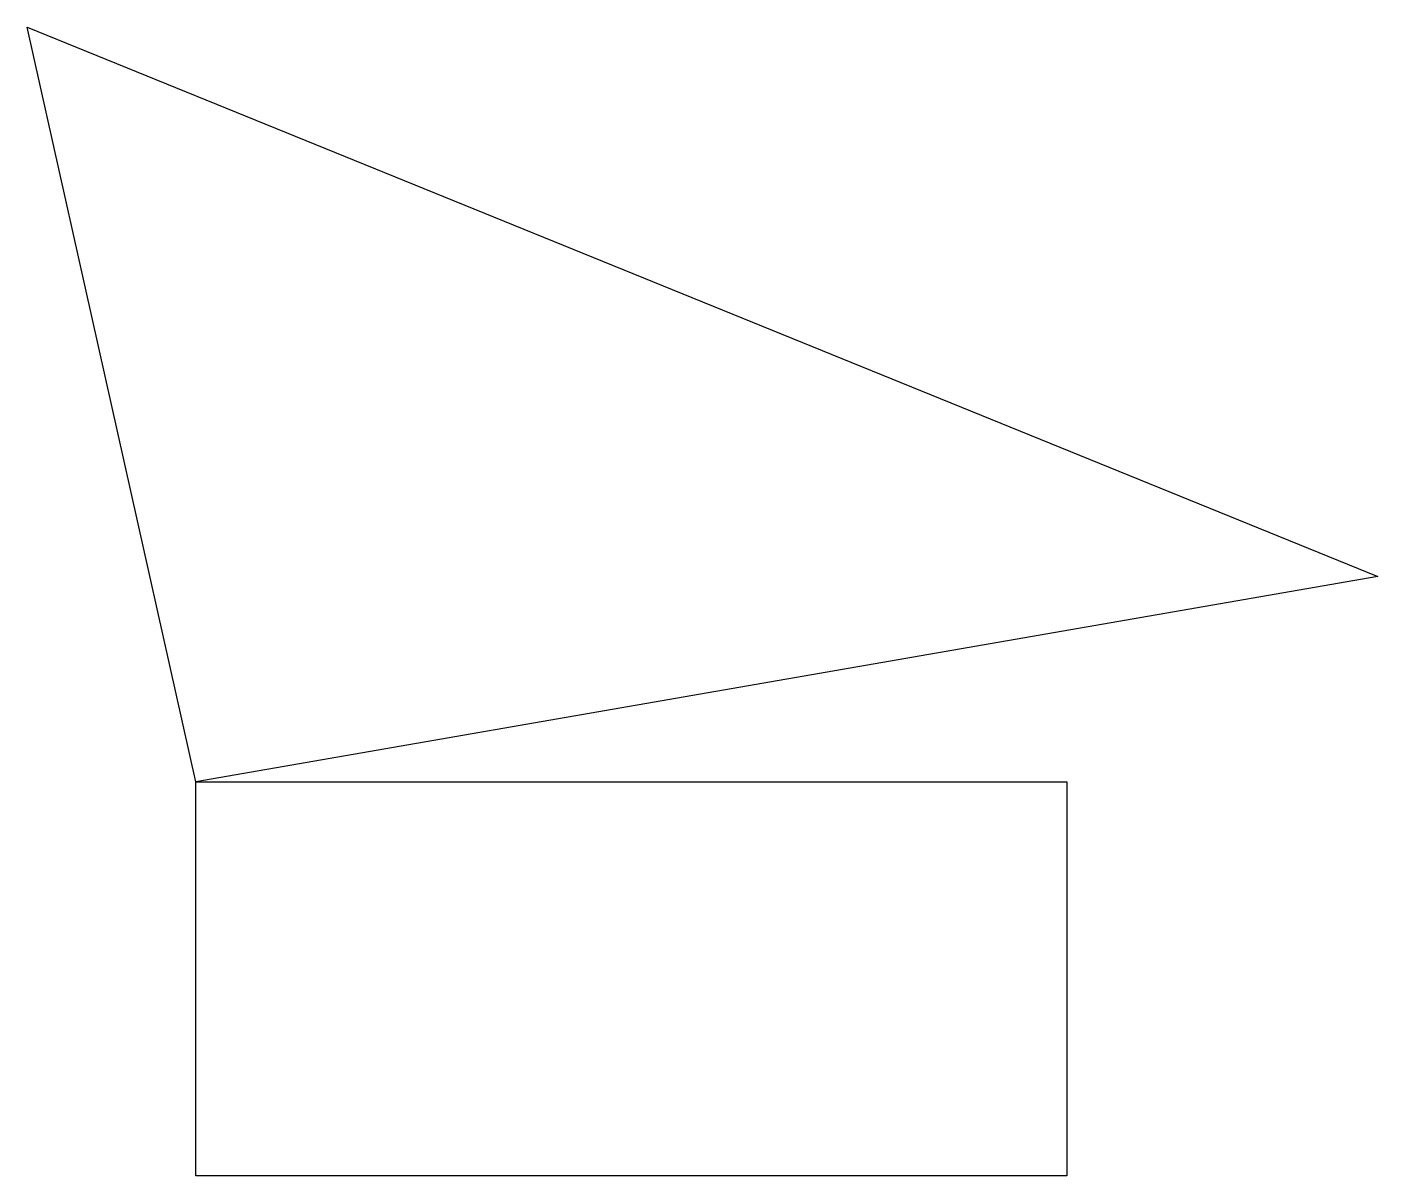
# Model space of a CAD drawing. Header units: millimetres. Extents: x 3 to 188, y 117 to 275.
import ezdxf

# ---------------------------------------------------------------- set-up
doc = ezdxf.new("R2010")
doc.units = ezdxf.units.MM

msp = doc.modelspace()

# ---------------------------------------------------------------- linework, layer by layer
for p, q in [((3.086414, 275.010283), (188.422842, 199.603795)), ((26.253467, 171.439926), (3.086414, 275.010283)), ((188.422842, 199.603795), (26.253467, 171.439926))]:
    msp.add_line(p, q)
msp.add_lwpolyline([(26.253467, 171.439926), (145.722783, 171.439926), (145.722783, 117.383467), (26.253467, 117.383467)], close=True)

doc.saveas('drawing.dxf')
